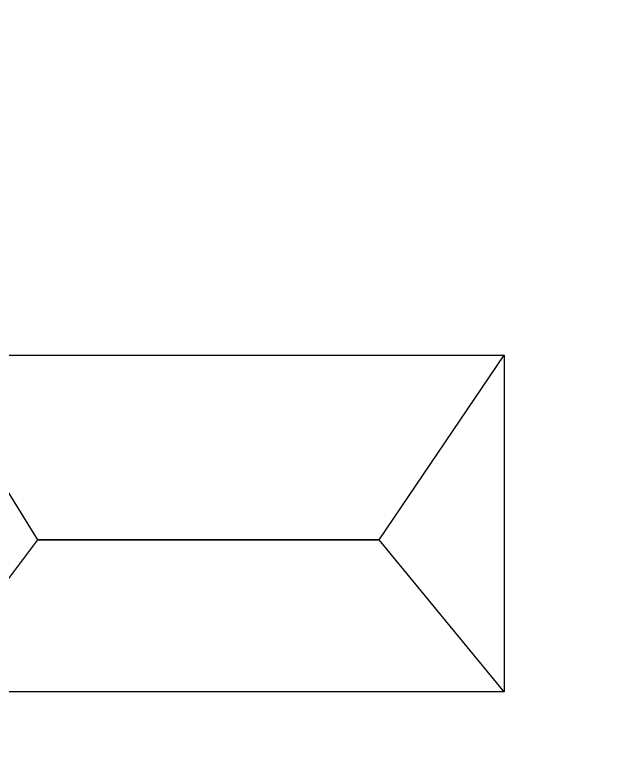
# Model space of a CAD drawing. Header units: inches. Extents: x -8940 to 26362, y -28010 to 990.
# Drawn here: x 4341.771 to 4344.099, y -7366.154 to -7363.284 of the extents above; entities that cross this region are included whole.
import ezdxf

# ---------------------------------------------------------------- set-up
doc = ezdxf.new("R2010")
doc.units = ezdxf.units.IN
doc.header["$MEASUREMENT"] = 0
doc.layers.add('Text', color=7, linetype='Continuous')

msp = doc.modelspace()

# ---------------------------------------------------------------- hatches: boundary and pattern name
at = {"layer": 'Text', "lineweight": 25}
h = msp.add_hatch(dxfattribs=at)
h.set_pattern_fill('ACAD_ISO07W100', color=0, scale=0.784833, style=0)
h.set_pattern_definition([(0, (-582.442, -27753.198), (0, 3.9241642), [0.3924164, -2.35449854])])
h.paths.add_polyline_path([(4453.012436, -7368.509246), (4432.544063, -7360.765981), (4417.35118, -7356.454306), (4399.865945, -7352.632595), (4389.807755, -7348.417064), (4382.319111, -7347.246699), (4375.943644, -7343.680138), (4368.217405, -7333.076598), (4361.929936, -7322.334389), (4357.719224, -7314.672477), (4356.412451, -7309.03143), (4355.412858, -7306.651874), (4313.200953, -7306.651874), (4313.200953, -7400.608297), (4453.122434, -7400.608297)])
h.paths.add_polyline_path([(4387.774257, -7337.654416), (4394.795484, -7337.654416), (4394.795484, -7334.638043), (4387.774257, -7334.638043)], flags=25)

# ---------------------------------------------------------------- linework, layer by layer
at = {"layer": 'Text'}
msp.add_lwpolyline([(4341.421442, -7364.5841), (4343.64146, -7364.5841), (4343.64146, -7365.870545), (4341.421442, -7365.870545)], close=True, dxfattribs=at)
msp.add_lwpolyline([(4343.163734, -7365.28914), (4343.64146, -7364.5841), (4343.64146, -7365.870545), (4343.163734, -7365.28914), (4341.858139, -7365.28914), (4341.421442, -7364.5841), (4341.421442, -7365.870545), (4341.858139, -7365.28914)], dxfattribs=at)
at = {"layer": 'Text', "color": 6}
msp.add_lwpolyline([(4341.858139, -7365.28914), (4343.163734, -7365.28914)], dxfattribs=at)

doc.saveas('drawing.dxf')
